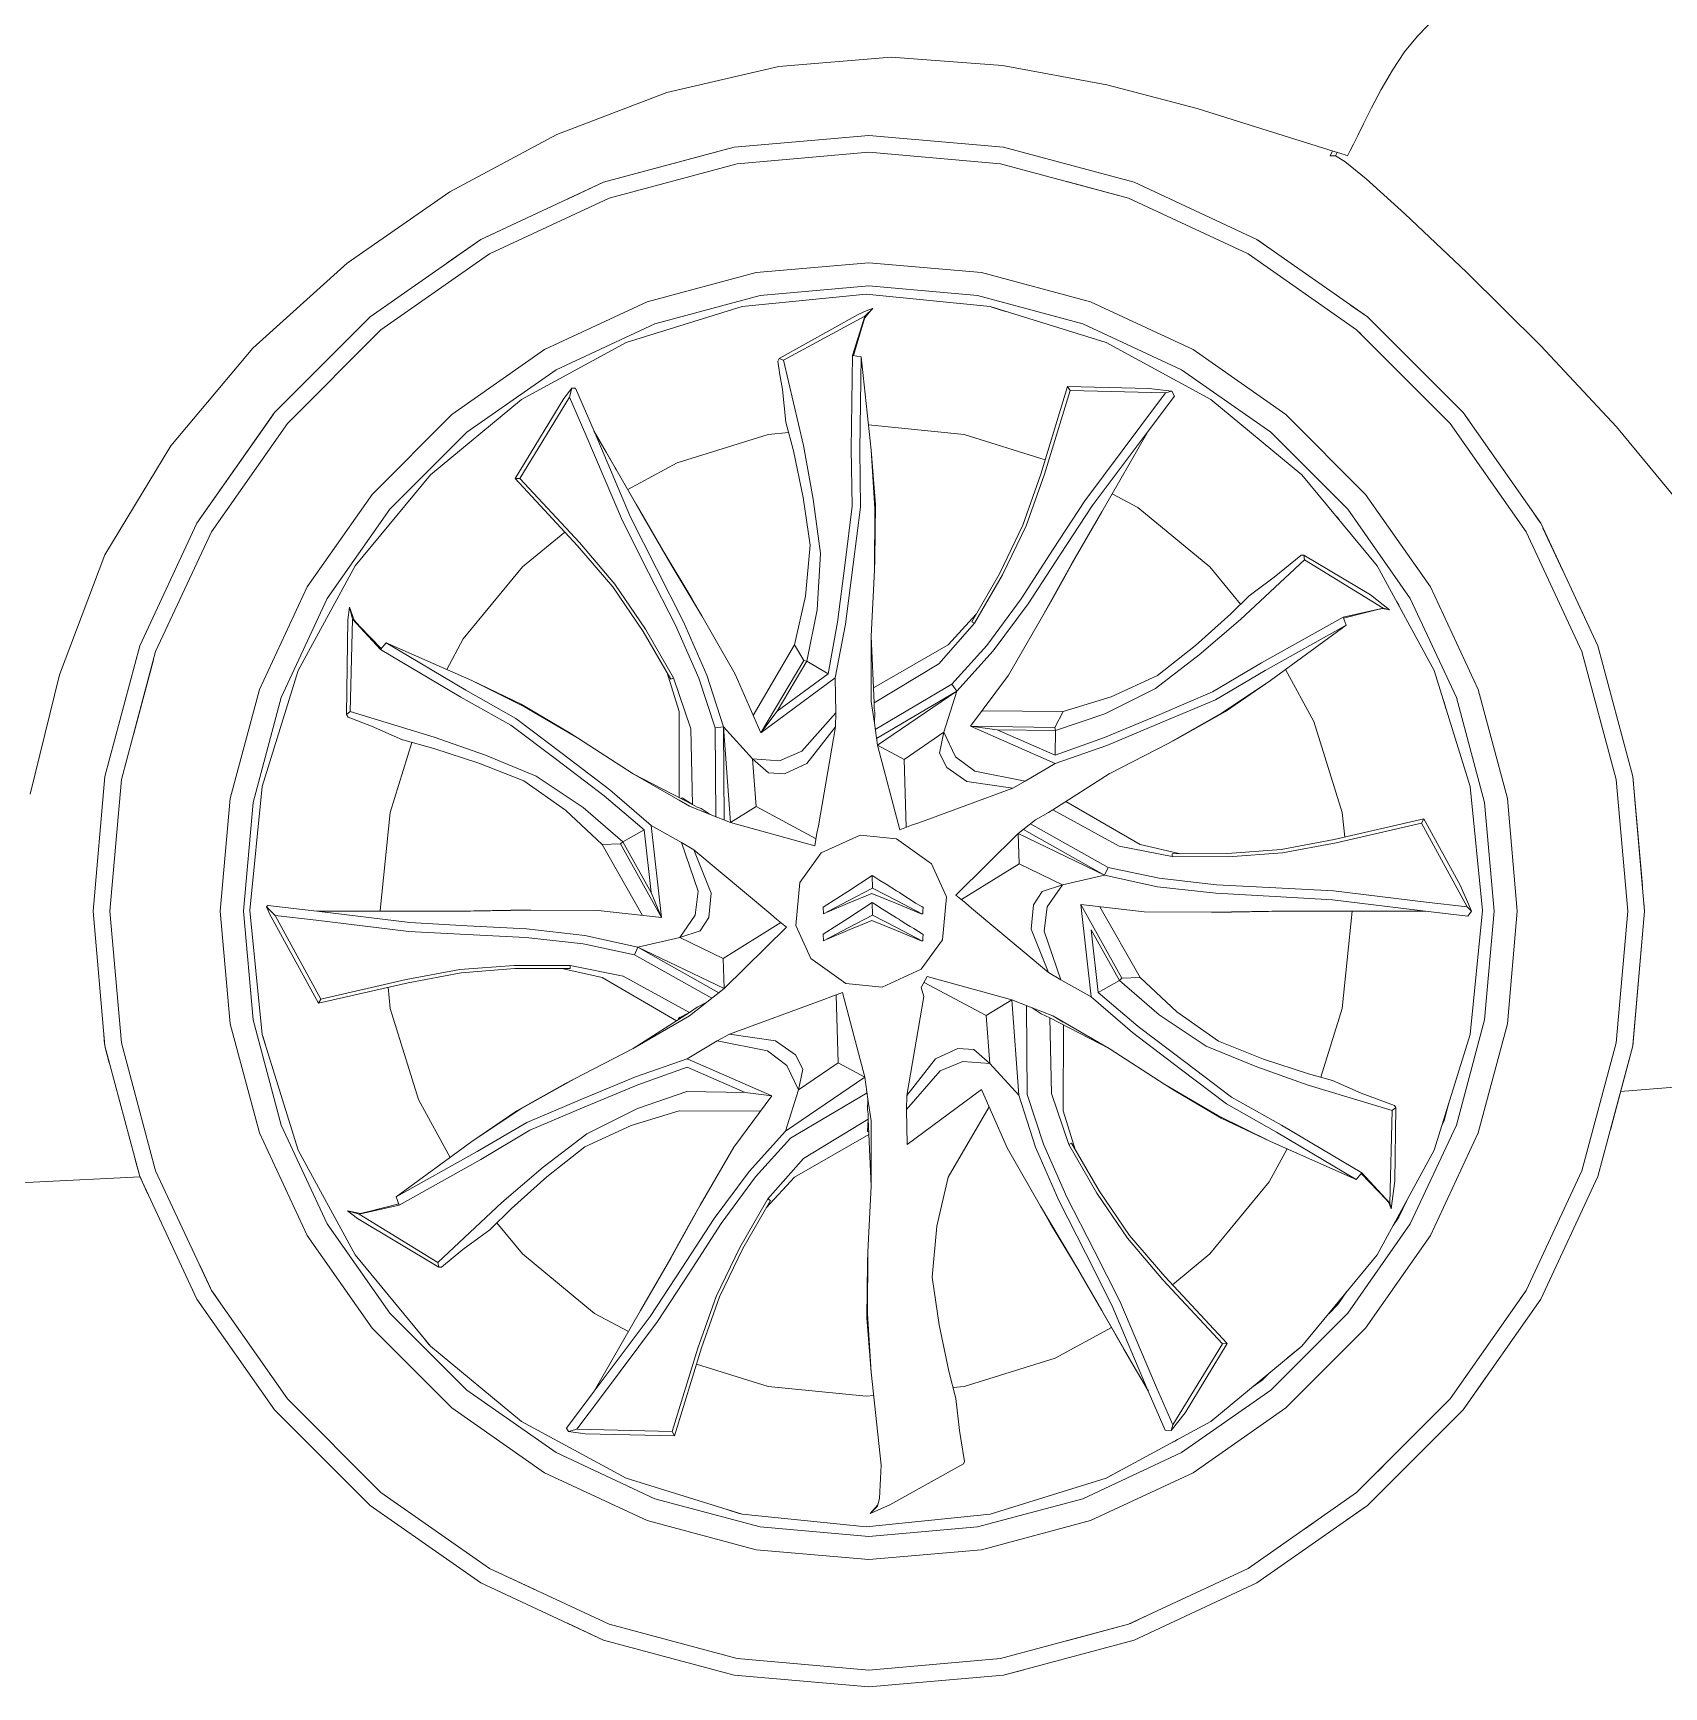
# Model space of a CAD drawing. Header units: millimetres. Extents: x -1879 to 2403, y -38 to 1439.
# Drawn here: x 1303 to 1991, y -38 to 660 of the extents above; entities that cross this region are included whole.
import ezdxf

# ---------------------------------------------------------------- set-up
doc = ezdxf.new("R2010")
doc.units = ezdxf.units.MM
doc.header["$MEASUREMENT"] = 0
for name, color, linetype, lineweight, true_color in [('CITROEN C4  01', 7, 'Continuous', 0, 0x9a0018), ('CITROEN C4  02', 7, 'Continuous', 0, 0xadadad), ('CITROEN C4  03', 7, 'Continuous', 0, 0x191922), ('CITROEN C4  04', 7, 'Continuous', 0, 0x151516)]:
    doc.layers.add(name, color=color, linetype=linetype, lineweight=lineweight, true_color=true_color)

msp = doc.modelspace()

# ---------------------------------------------------------------- linework, layer by layer
at = {"layer": 'CITROEN C4  01'}
for p, q in [((1887.07, 658.73), (1895.22, 667.16)), ((1881.67, 652.12), (1887.07, 658.73)), ((1617.57, 645.92), (1664.97, 649.84)), ((1664.97, 649.84), (1712, 646.37)), ((1876.53, 644.38), (1881.67, 652.12)), ((1570.37, 634.94), (1617.57, 645.92)), ((1712, 646.37), (1755.95, 638.24)), ((1871.82, 636.24), (1876.53, 644.38)), ((1755.95, 638.24), (1794.09, 628.17)), ((1867.7, 628.44), (1871.82, 636.24)), ((1523.9, 617.21), (1570.37, 634.94)), ((1864.33, 621.7), (1867.7, 628.44)), ((1794.09, 628.17), (1823.69, 618.9)), ((1861.86, 616.76), (1864.33, 621.7)), ((1478.73, 593.09), (1523.9, 617.21)), ((1823.69, 618.9), (1842.03, 613.16)), ((1860.07, 613.18), (1861.86, 616.76)), ((1842.03, 613.16), (1851.92, 610.06)), ((1850.19, 608.28), (1851.19, 610.28)), ((1850.19, 608.28), (1850.3, 608.28)), ((1850.3, 608.28), (1850.65, 608.28)), ((1850.65, 608.28), (1851.35, 608.28)), ((1851.35, 608.28), (1852.51, 608.28)), ((1851.92, 610.06), (1856.17, 608.73)), ((1852.51, 608.28), (1853.2, 609.66)), ((1852.51, 608.28), (1856.43, 605.82)), ((1856.17, 608.73), (1857.61, 608.28)), ((1857.61, 608.28), (1858.72, 610.5)), ((1858.72, 610.5), (1860.07, 613.18)), ((1856.43, 605.82), (1865.43, 598.45)), ((1865.43, 598.45), (1881.8, 583.71)), ((1435.4, 562.88), (1478.73, 593.09)), ((1881.8, 583.71), (1907.85, 559.14)), ((1395.6, 527), (1435.4, 562.88)), ((1907.85, 559.14), (1939.09, 528.08)), ((1360.98, 485.83), (1395.6, 527)), ((1939.09, 528.08), (1971.04, 493.84)), ((1971.04, 493.84), (1999.23, 459.76)), ((1333.22, 439.78), (1360.98, 485.83)), ((1314, 389.23), (1333.22, 439.78)), ((1301.59, 338.79), (1314, 389.23)), ((1972.83, 213.35), (2017.1, 217)), ((1225.45, 172.45), (1302.88, 175)), ((1348.01, 177.27), (1302.88, 175))]:
    msp.add_line(p, q, dxfattribs=at)
at = {"layer": 'CITROEN C4  02'}
for p, q in [((1617.66, 522.67), (1651.08, 541.28)), ((1653.83, 540.57), (1619.58, 521.92)), ((1653.83, 540.57), (1648.68, 523.97)), ((1651.08, 541.28), (1651.08, 541.28)), ((1653.81, 539.87), (1653.83, 540.57)), ((1657.2, 543.84), (1653.83, 540.57)), ((1648.18, 484.5), (1648.68, 523.97)), ((1648.68, 523.97), (1652.29, 523.33)), ((1617.66, 522.67), (1617.1, 521.59)), ((1619.58, 521.92), (1617.66, 522.67)), ((1619.58, 521.92), (1627.93, 485.93)), ((1652.29, 523.33), (1651.77, 484.18)), ((1652.29, 523.33), (1656.55, 484.04)), ((1529.26, 506.33), (1530.27, 510.2)), ((1531.81, 510.11), (1539.61, 492.02)), ((1531.81, 510.11), (1531.84, 510.05)), ((1728.12, 473.83), (1739.47, 510.87)), ((1739.47, 510.87), (1773.78, 510.08)), ((1740.52, 509.13), (1739.47, 510.87)), ((1773.78, 510.08), (1773.78, 510.08)), ((1506.26, 471.98), (1526.81, 505.74)), ((1529.26, 506.33), (1508.3, 472.01)), ((1526.81, 505.74), (1526.81, 505.74)), ((1536.12, 490.44), (1529.26, 506.33)), ((1740.52, 509.13), (1729.75, 473.84)), ((1780.73, 508.14), (1740.52, 509.13)), ((1770.39, 494.25), (1780.73, 508.14)), ((1784.51, 506.79), (1773.5, 492.02)), ((1780.73, 508.14), (1783.41, 508.87)), ((1620.58, 495.85), (1623.72, 483.65)), ((1551.61, 454.12), (1536.12, 490.44)), ((1539.61, 492.02), (1559.26, 457.97)), ((1539.61, 492.02), (1555.06, 455.7)), ((1746.68, 462.68), (1770.39, 494.25)), ((1773.5, 492.02), (1749.77, 460.48)), ((1773.5, 492.02), (1753.84, 457.97)), ((1623.72, 483.65), (1627.85, 464.05)), ((1627.93, 485.93), (1632.11, 463.33)), ((1648.48, 460.43), (1648.18, 484.5)), ((1651.77, 484.18), (1652.01, 459.92)), ((1656.55, 484.04), (1658.15, 459.24)), ((1658.34, 461.1), (1656.55, 484.04)), ((1557.39, 461.26), (1548.97, 475.86)), ((1508.3, 472.01), (1506.26, 471.98)), ((1532.67, 443.62), (1506.26, 471.98)), ((1508.3, 472.01), (1533.47, 445.04)), ((1720.56, 452.29), (1728.12, 473.83)), ((1729.75, 473.84), (1722.03, 452.12)), ((1568.82, 441.46), (1557.39, 461.26)), ((1627.85, 464.05), (1630.83, 443.92)), ((1632.11, 463.33), (1635.19, 440.33)), ((1658.13, 437.9), (1658.34, 461.1)), ((1658.34, 461.1), (1658.34, 461.1)), ((1733.41, 442.28), (1746.68, 462.68)), ((1562.64, 432.43), (1551.61, 454.12)), ((1555.06, 455.7), (1566.01, 434.01)), ((1559.26, 457.97), (1572.03, 435.86)), ((1645.53, 436.41), (1648.48, 460.43)), ((1652.01, 459.92), (1648.97, 435.7)), ((1658.15, 459.24), (1657.94, 433.3)), ((1749.77, 460.48), (1736.46, 440.15)), ((1753.84, 457.97), (1741.08, 435.86)), ((1710.71, 431.78), (1720.56, 452.29)), ((1722.03, 452.12), (1712.02, 431.42)), ((1547.54, 426.31), (1532.67, 443.62)), ((1533.47, 445.04), (1548.43, 427.49)), ((1580.84, 421.4), (1568.82, 441.46)), ((1630.83, 443.92), (1628.91, 422.45)), ((1635.19, 440.33), (1633.74, 416.55)), ((1719.79, 421.3), (1733.41, 442.28)), ((1736.46, 440.15), (1722.74, 419.14)), ((1732.92, 421.02), (1743.6, 440.22)), ((1839.07, 439.75), (1838.07, 439.7)), ((1839.07, 439.75), (1867.21, 422.92)), ((1839.38, 437.71), (1839.07, 439.75)), ((1566.01, 434.01), (1577.34, 411.62)), ((1572.03, 435.86), (1585.13, 414.03)), ((1642.36, 411.37), (1645.53, 436.41)), ((1648.97, 435.7), (1645.72, 410.56)), ((1657.94, 433.3), (1656.55, 405.48)), ((1657.94, 433.3), (1658.13, 437.9)), ((1658.13, 437.9), (1658.13, 437.9)), ((1741.08, 435.86), (1728.72, 413.6)), ((1839.38, 437.71), (1812.4, 412.48)), ((1872.66, 417.37), (1839.38, 437.71)), ((1560.38, 407.52), (1547.54, 426.31)), ((1548.43, 427.49), (1561.35, 408.47)), ((1573.99, 410.14), (1562.64, 432.43)), ((1699.09, 411.61), (1710.71, 431.78)), ((1712.02, 431.42), (1700.12, 410.92)), ((1585.13, 414.03), (1580.84, 421.4)), ((1580.84, 421.4), (1580.84, 421.4)), ((1628.91, 422.45), (1624.13, 401.79)), ((1705.33, 401.63), (1719.79, 421.3)), ((1722.74, 419.14), (1708.07, 399.32)), ((1728.72, 413.6), (1732.92, 421.02)), ((1732.92, 421.02), (1732.92, 421.02)), ((1816.01, 422.53), (1808.29, 414.96)), ((1435.14, 372.38), (1435.77, 412.46)), ((1435.77, 412.46), (1436.43, 417.79)), ((1435.77, 412.46), (1435.77, 412.46)), ((1436.43, 417.79), (1437.73, 412.65)), ((1437.73, 412.65), (1436.75, 373.67)), ((1437.73, 412.65), (1449.53, 399.9)), ((1438.37, 412.25), (1437.73, 412.65)), ((1585.13, 414.03), (1599.2, 389.42)), ((1633.74, 416.55), (1629.47, 394.9)), ((1700.88, 414.72), (1688.98, 401.79)), ((1728.72, 413.6), (1714.44, 389.11)), ((1808.29, 414.96), (1793.39, 401.58)), ((1812.4, 412.48), (1794.91, 397.56)), ((1821.28, 394.23), (1855.71, 413.53)), ((1872.66, 417.37), (1855.71, 413.53)), ((1855.71, 413.53), (1856.96, 410.09)), ((1872.3, 417.18), (1872.66, 417.37)), ((1875.35, 416.61), (1872.66, 417.37)), ((1572.04, 387.37), (1560.38, 407.52)), ((1561.35, 408.47), (1573.15, 387.92)), ((1583.8, 387.78), (1573.99, 410.14)), ((1577.34, 411.62), (1587.18, 389.01)), ((1638.41, 389.62), (1642.36, 411.37)), ((1645.72, 410.56), (1641.41, 387.94)), ((1656.55, 377.94), (1656.55, 405.48)), ((1700.12, 410.92), (1685.13, 393.87)), ((1700.12, 410.92), (1699.09, 411.61)), ((1856.96, 410.09), (1822.79, 390.96)), ((1856.96, 410.09), (1825.06, 386.75)), ((1449.53, 399.9), (1451.88, 402.7)), ((1483.46, 379.73), (1449.53, 399.9)), ((1451.88, 402.7), (1488.04, 386.75)), ((1451.88, 402.7), (1485.53, 382.68)), ((1624.13, 401.79), (1606.75, 372.09)), ((1628.2, 395.28), (1624.13, 401.79)), ((1688.98, 401.79), (1657.55, 383.67)), ((1690.6, 385.21), (1705.33, 401.63)), ((1708.07, 399.32), (1692.68, 382.32)), ((1793.39, 401.58), (1777.45, 388.94)), ((1609.95, 364.72), (1628.2, 395.28)), ((1629.47, 394.9), (1616.89, 373.8)), ((1629.47, 394.9), (1628.2, 395.28)), ((1638.41, 389.62), (1629.47, 394.9)), ((1685.13, 393.87), (1657.85, 377.31)), ((1794.91, 397.56), (1776.53, 383.4)), ((1800.58, 381.94), (1821.28, 394.23)), ((1822.79, 390.96), (1801.9, 378.62)), ((1488.04, 386.75), (1510.32, 375.74)), ((1508.82, 376.8), (1488.04, 386.75)), ((1570.27, 390.43), (1575.49, 373.7)), ((1573.15, 387.92), (1572.04, 387.37)), ((1573.15, 387.92), (1580.42, 366.41)), ((1590.66, 366.82), (1583.8, 387.78)), ((1587.18, 389.01), (1594.2, 367.17)), ((1599.2, 389.42), (1609.95, 364.72)), ((1641.41, 387.94), (1609.95, 364.72)), ((1616.89, 373.8), (1638.41, 389.62)), ((1641.41, 387.94), (1641.62, 373.19)), ((1658.31, 366.1), (1690.6, 385.21)), ((1690.6, 385.21), (1692.68, 382.32)), ((1714.44, 389.11), (1698.43, 367.45)), ((1777.45, 388.94), (1757.9, 379.88)), ((1825.06, 386.75), (1804.39, 372.97)), ((1806.07, 373.71), (1825.06, 386.75)), ((1504.45, 367.95), (1483.46, 379.73)), ((1485.53, 382.68), (1506.66, 370.75)), ((1656.55, 383.07), (1656.55, 378)), ((1656.55, 377.94), (1656.55, 377.94)), ((1657.92, 368.76), (1656.55, 377.94)), ((1657.85, 377.31), (1657.85, 377.31)), ((1657.85, 377.31), (1657.86, 374.99)), ((1658.86, 362.38), (1692.68, 382.32)), ((1692.68, 382.32), (1659.28, 359.57)), ((1692.68, 382.32), (1687.25, 364.95)), ((1757.9, 379.88), (1737.61, 373.7)), ((1776.53, 383.4), (1755.21, 372.76)), ((1778.31, 372.48), (1800.58, 381.94)), ((1801.9, 378.62), (1779.41, 369.14)), ((1436.75, 373.67), (1435.14, 372.38)), ((1435.14, 372.38), (1435.87, 371.25)), ((1436.75, 373.67), (1472.09, 362.91)), ((1506.66, 370.75), (1526.12, 356.01)), ((1528.8, 365.02), (1508.82, 376.8)), ((1508.82, 376.8), (1508.82, 376.8)), ((1510.32, 375.74), (1532.68, 362.58)), ((1575.49, 373.7), (1575.46, 337.43)), ((1616.89, 373.8), (1609.95, 364.72)), ((1627.36, 356.9), (1641.62, 373.19)), ((1641.56, 367.21), (1641.62, 373.19)), ((1641.62, 373.19), (1641.62, 373.19)), ((1658.14, 373.28), (1657.86, 374.99)), ((1657.92, 368.76), (1658.14, 373.28)), ((1737.61, 373.7), (1703.22, 373.92)), ((1734.02, 366.92), (1737.61, 373.7)), ((1755.21, 372.76), (1734.32, 365.63)), ((1755.03, 362.71), (1778.31, 372.48)), ((1804.39, 372.97), (1781.82, 360.18)), ((1785.88, 362.3), (1806.07, 373.71)), ((1806.07, 373.71), (1806.07, 373.71)), ((1523.78, 353.39), (1504.45, 367.95)), ((1532.68, 362.58), (1528.8, 365.02)), ((1528.8, 365.02), (1528.8, 365.02)), ((1580.42, 366.41), (1581.12, 334.5)), ((1590.66, 366.82), (1594.2, 367.17)), ((1591.07, 329.3), (1590.66, 366.82)), ((1594.2, 367.17), (1606.53, 353.79)), ((1594.2, 367.17), (1597.2, 326.88)), ((1594.56, 327.92), (1594.2, 367.17)), ((1609.95, 364.72), (1609.95, 364.72)), ((1629.36, 351.74), (1641.56, 367.21)), ((1641.56, 367.21), (1634.31, 325.44)), ((1659.28, 359.57), (1657.92, 368.76)), ((1670.51, 353.51), (1687.25, 364.95)), ((1687.25, 364.95), (1685.42, 356.13)), ((1687.25, 364.95), (1692.16, 354.64)), ((1698.43, 367.45), (1698.43, 367.45)), ((1698.43, 367.45), (1734.02, 366.92)), ((1734.27, 351.82), (1698.43, 367.45)), ((1709.77, 365.98), (1698.43, 367.45)), ((1734.32, 365.63), (1709.77, 365.98)), ((1709.77, 365.98), (1734.23, 355.26)), ((1734.32, 365.63), (1734.02, 366.92)), ((1734.23, 355.26), (1734.32, 365.63)), ((1779.41, 369.14), (1756.01, 359.4)), ((1458.89, 361.74), (1471.99, 358.1)), ((1471.99, 358.1), (1491.03, 351.88)), ((1472.09, 362.91), (1493.75, 355.23)), ((1526.12, 356.01), (1546.26, 340.63)), ((1532.68, 362.58), (1556.08, 347.47)), ((1627.36, 356.9), (1617.91, 352.88)), ((1659.28, 359.57), (1670.51, 353.51)), ((1668.59, 323.77), (1659.28, 359.57)), ((1685.42, 356.13), (1688.51, 350.13)), ((1734.23, 355.26), (1755.03, 362.71)), ((1756.01, 359.4), (1734.27, 351.82)), ((1781.82, 360.18), (1757.03, 347.47)), ((1781.82, 360.18), (1785.88, 362.3)), ((1785.88, 362.3), (1785.88, 362.3)), ((1491.03, 351.88), (1509.95, 344.4)), ((1493.75, 355.23), (1515.21, 346.39)), ((1543.88, 338.12), (1523.78, 353.39)), ((1606.53, 353.79), (1617.91, 352.88)), ((1608.06, 333.57), (1606.53, 353.79)), ((1606.53, 353.79), (1613.25, 347.79)), ((1619.99, 347.47), (1629.36, 351.74)), ((1671.39, 324.86), (1670.51, 353.51)), ((1688.51, 350.13), (1696.89, 344.15)), ((1700.37, 348.46), (1692.16, 354.64)), ((1734.27, 351.82), (1721.61, 344.26)), ((1509.95, 344.4), (1527.57, 332)), ((1515.21, 346.39), (1535.08, 333.25)), ((1556.08, 347.47), (1556.08, 347.47)), ((1579.93, 333.7), (1556.08, 347.47)), ((1556.08, 347.47), (1556.08, 347.47)), ((1613.25, 347.79), (1619.99, 347.47)), ((1696.89, 344.15), (1716.39, 341.32)), ((1700.37, 348.46), (1721.61, 344.26)), ((1716.39, 341.32), (1721.61, 344.26)), ((1721.6, 344.26), (1721.61, 344.26)), ((1757.19, 347.55), (1756.86, 347.36)), ((1757.03, 347.47), (1757.03, 347.47)), ((1560.74, 323.83), (1543.88, 338.12)), ((1546.26, 340.63), (1563.69, 325.58)), ((1575.48, 336.26), (1579.93, 333.7)), ((1576.8, 337.24), (1576.4, 336.95)), ((1581.12, 334.5), (1576.8, 337.24)), ((1577.48, 336.82), (1576.8, 337.24)), ((1716.39, 341.32), (1676.6, 326.72)), ((1770.04, 317.54), (1738.64, 335.7)), ((1527.57, 332), (1543.07, 317.54)), ((1535.08, 333.25), (1551.7, 318.72)), ((1579.93, 333.7), (1579.93, 333.7)), ((1588.56, 330.29), (1579.93, 333.7)), ((1581.12, 334.5), (1581.12, 334.5)), ((1581.12, 334.5), (1581.12, 334.5)), ((1581.12, 334.5), (1583.17, 333.34)), ((1583.17, 333.34), (1584.76, 332.74)), ((1584.76, 332.74), (1588.56, 330.29)), ((1584.76, 332.74), (1584.76, 332.74)), ((1585.64, 331.45), (1588.56, 330.29)), ((1597.2, 326.88), (1588.56, 330.29)), ((1597.2, 326.88), (1608.06, 333.57)), ((1633.32, 320.01), (1608.06, 333.57)), ((1731.32, 331.12), (1725.91, 327.93)), ((1729.94, 329.99), (1729.94, 329.99)), ((1733.28, 332.26), (1733.28, 332.26)), ((1761.27, 316.92), (1733.28, 332.26)), ((1852, 319.67), (1889.76, 328.36)), ((1888.77, 326.58), (1889.76, 328.36)), ((1889.76, 328.36), (1905.06, 300.38)), ((1560.74, 323.83), (1551.7, 318.72)), ((1563.68, 297.29), (1560.74, 323.83)), ((1563.69, 325.58), (1576.57, 318.4)), ((1563.69, 325.58), (1568.08, 286.73)), ((1632.85, 317.04), (1597.2, 326.88)), ((1632.85, 317.04), (1633.68, 322.32)), ((1633.68, 322.32), (1634.31, 325.44)), ((1634.31, 325.45), (1634.31, 325.44)), ((1651.97, 321.51), (1635.45, 314.02)), ((1667.27, 320.02), (1651.97, 321.51)), ((1668.59, 323.77), (1673.57, 325.7)), ((1673.57, 325.7), (1676.6, 326.72)), ((1676.6, 326.72), (1676.6, 326.72)), ((1692.29, 296.2), (1718.64, 322.16)), ((1718.64, 322.16), (1725.91, 327.93)), ((1718.64, 322.16), (1719, 309.4)), ((1755.03, 304.61), (1718.64, 322.16)), ((1720.86, 323.92), (1755.03, 304.61)), ((1723.8, 326.25), (1756.5, 307.85)), ((1888.77, 326.58), (1852.83, 318.26)), ((1908.02, 291.26), (1888.77, 326.58)), ((1550.74, 317.81), (1543.07, 317.54)), ((1543.07, 317.54), (1560.09, 287.64)), ((1551.7, 318.72), (1550.74, 317.81)), ((1568.08, 286.73), (1550.74, 317.81)), ((1551.7, 318.72), (1563.68, 297.29)), ((1583.55, 297.9), (1576.57, 318.4)), ((1581.73, 315.35), (1576.57, 318.4)), ((1576.57, 318.4), (1576.57, 318.4)), ((1589.02, 297.05), (1581.73, 315.35)), ((1581.73, 315.35), (1614.27, 288.19)), ((1682.02, 309.46), (1667.27, 320.02)), ((1783.52, 312.46), (1761.27, 316.92)), ((1787.13, 313.7), (1770.04, 317.54)), ((1806.88, 313.72), (1829.57, 315.45)), ((1829.57, 315.45), (1852, 319.67)), ((1852.83, 318.26), (1830.16, 314.08)), ((1635.45, 314.02), (1626.5, 301.52)), ((1688.37, 295.46), (1682.02, 309.46)), ((1694.63, 294.31), (1719, 309.4)), ((1719, 309.4), (1737.28, 300.62)), ((1756.5, 307.85), (1755.03, 304.61)), ((1756.5, 307.85), (1778.08, 303.31)), ((1783.52, 312.46), (1783.6, 313.7)), ((1807.23, 312.41), (1783.52, 312.46)), ((1783.6, 313.7), (1806.88, 313.72)), ((1830.16, 314.08), (1807.23, 312.41)), ((1626.5, 301.52), (1624.73, 283.46)), ((1646.68, 297.8), (1657.04, 304.43)), ((1657.04, 304.43), (1657.63, 304.14)), ((1657.04, 304.43), (1657.16, 299.21)), ((1737.28, 300.62), (1728.72, 297.8)), ((1737.28, 300.62), (1730.8, 291.21)), ((1755.03, 304.61), (1737.28, 300.62)), ((1777.45, 299.77), (1755.03, 304.61)), ((1778.08, 303.31), (1802.35, 300.62)), ((1802.35, 300.62), (1827.33, 299.31)), ((1563.68, 297.29), (1568.08, 286.73)), ((1583.55, 297.9), (1582.31, 287.71)), ((1588.04, 286.8), (1589.02, 297.05)), ((1636.32, 291.16), (1646.68, 297.8)), ((1636.44, 288.27), (1646.8, 293.74)), ((1656.89, 296.92), (1646.52, 292.62)), ((1657.16, 299.21), (1646.8, 293.74)), ((1646.8, 293.74), (1646.8, 293.74)), ((1667.25, 292.62), (1656.89, 296.92)), ((1657.16, 299.21), (1667.52, 293.74)), ((1668.13, 297.55), (1667.28, 298.08)), ((1677.88, 288.27), (1667.52, 293.74)), ((1668.34, 297.42), (1668.13, 297.55)), ((1686.6, 277.4), (1688.37, 295.46)), ((1692.29, 296.2), (1696.45, 292.84)), ((1728.72, 297.8), (1725.07, 292.12)), ((1801.96, 296.98), (1777.45, 299.77)), ((1827.01, 295.6), (1801.96, 296.98)), ((1851.27, 294.24), (1827.01, 295.6)), ((1827.33, 299.31), (1851.63, 298.01)), ((1890.45, 289.46), (1851.27, 294.24)), ((1851.63, 298.01), (1890.83, 293.27)), ((1890.83, 293.27), (1908.02, 291.26)), ((1405.09, 287.66), (1401.44, 291.26)), ((1401.9, 291.89), (1422.66, 289.46)), ((1423.34, 250.56), (1402.53, 288.61)), ((1405.09, 287.66), (1424.33, 252.34)), ((1422.28, 285.65), (1405.09, 287.66)), ((1422.66, 289.46), (1461.98, 289.46)), ((1422.66, 289.46), (1461.84, 284.68)), ((1458.22, 289.46), (1440.11, 289.46)), ((1458.22, 289.46), (1461.32, 289.46)), ((1461.98, 289.46), (1487.5, 289.46)), ((1504.46, 289.84), (1481.08, 289.46)), ((1487.5, 289.46), (1512.96, 289.89)), ((1512.96, 289.89), (1504.46, 289.84)), ((1504.46, 289.84), (1504.46, 289.84)), ((1512.96, 289.89), (1541.31, 289.77)), ((1541.31, 289.77), (1568.08, 286.73)), ((1568.08, 286.73), (1568.08, 286.73)), ((1575.83, 278.3), (1582.31, 287.71)), ((1584.38, 281.12), (1588.04, 286.8)), ((1616.66, 286.08), (1614.27, 288.19)), ((1614.27, 288.19), (1614.27, 288.19)), ((1636.44, 288.27), (1636.32, 291.16)), ((1636.32, 279.77), (1646.68, 286.41)), ((1646.52, 292.62), (1637.92, 289.05)), ((1646.68, 286.41), (1657.04, 293.04)), ((1657.16, 287.82), (1646.8, 282.35)), ((1657.04, 293.04), (1657.6, 292.77)), ((1657.04, 293.04), (1657.16, 287.82)), ((1657.16, 287.82), (1667.52, 282.35)), ((1677.61, 288.32), (1667.25, 292.62)), ((1668.13, 286.16), (1667.28, 286.69)), ((1677.61, 288.32), (1677.61, 288.32)), ((1677.88, 288.27), (1677.61, 288.32)), ((1678.33, 288.25), (1677.89, 288.29)), ((1678.49, 291.03), (1677.93, 291.38)), ((1678.33, 288.25), (1678.41, 289.64)), ((1678.41, 289.64), (1678.49, 291.03)), ((1696.45, 292.84), (1698.84, 290.73)), ((1698.84, 290.73), (1698.84, 290.73)), ((1731.38, 263.57), (1698.84, 290.73)), ((1725.07, 292.12), (1724.09, 281.87)), ((1729.56, 281.02), (1730.8, 291.21)), ((1771.79, 289.15), (1745.03, 292.19)), ((1745.03, 292.19), (1745.03, 292.19)), ((1745.03, 292.19), (1762.37, 261.11)), ((1749.41, 253.34), (1745.03, 292.19)), ((1770.04, 261.38), (1753.02, 291.28)), ((1800.14, 289.03), (1771.79, 289.15)), ((1825.61, 289.46), (1800.14, 289.03)), ((1800.14, 289.03), (1808.65, 289.08)), ((1808.65, 289.08), (1832.02, 289.46)), ((1808.65, 289.08), (1808.65, 289.08)), ((1851.13, 289.46), (1825.61, 289.46)), ((1832.02, 289.46), (1854.89, 289.46)), ((1890.45, 289.46), (1851.13, 289.46)), ((1908.39, 287.36), (1890.45, 289.46)), ((1908.02, 291.26), (1909.88, 289.42)), ((1461.48, 280.91), (1422.28, 285.65)), ((1485.78, 279.61), (1461.48, 280.91)), ((1461.84, 284.68), (1486.1, 283.32)), ((1510.76, 278.3), (1485.78, 279.61)), ((1486.1, 283.32), (1511.15, 281.94)), ((1511.15, 281.94), (1535.66, 279.15)), ((1575.83, 278.3), (1584.38, 281.12)), ((1618.48, 284.61), (1594.11, 269.52)), ((1620.82, 282.72), (1594.47, 256.76)), ((1620.82, 282.72), (1616.66, 286.08)), ((1624.73, 283.46), (1631.09, 269.46)), ((1636.44, 276.88), (1636.32, 279.77)), ((1636.44, 276.88), (1646.8, 282.35)), ((1646.52, 281.23), (1637.92, 277.66)), ((1656.89, 285.53), (1646.52, 281.23)), ((1646.8, 282.35), (1646.8, 282.35)), ((1667.25, 281.23), (1656.89, 285.53)), ((1677.61, 276.93), (1667.25, 281.23)), ((1677.88, 276.88), (1667.52, 282.35)), ((1668.34, 286.03), (1668.13, 286.16)), ((1678.49, 279.64), (1674.56, 282.11)), ((1678.41, 278.25), (1678.49, 279.64)), ((1724.09, 281.87), (1731.38, 263.57)), ((1729.56, 281.02), (1736.53, 260.52)), ((1761.41, 260.2), (1749.43, 281.63)), ((1749.43, 281.63), (1752.37, 255.09)), ((1535.02, 275.61), (1510.76, 278.3)), ((1556.61, 271.07), (1535.02, 275.61)), ((1535.66, 279.15), (1558.07, 274.31)), ((1556.61, 271.07), (1558.07, 274.31)), ((1558.07, 274.31), (1575.83, 278.3)), ((1558.07, 274.31), (1594.47, 256.76)), ((1592.25, 255), (1558.07, 274.31)), ((1594.11, 269.52), (1575.83, 278.3)), ((1677.61, 276.93), (1677.61, 276.93)), ((1677.88, 276.88), (1677.61, 276.93)), ((1677.66, 264.9), (1686.6, 277.4)), ((1678.33, 276.86), (1677.89, 276.9)), ((1678.33, 276.86), (1678.41, 278.25)), ((1482.95, 264.84), (1505.88, 266.51)), ((1505.88, 266.51), (1529.59, 266.46)), ((1529.59, 266.46), (1529.5, 265.22)), ((1529.59, 266.46), (1551.84, 262)), ((1589.31, 252.67), (1556.61, 271.07)), ((1594.47, 256.76), (1594.11, 269.52)), ((1631.09, 269.46), (1645.84, 258.9)), ((1461.1, 259.25), (1423.34, 250.56)), ((1424.33, 252.34), (1460.27, 260.66)), ((1460.27, 260.66), (1482.95, 264.84)), ((1483.53, 263.47), (1461.1, 259.25)), ((1506.23, 265.2), (1483.53, 263.47)), ((1529.5, 265.22), (1506.23, 265.2)), ((1525.98, 265.22), (1543.07, 261.38)), ((1543.07, 261.38), (1574.47, 243.22)), ((1551.84, 262), (1579.83, 246.66)), ((1645.84, 258.9), (1661.14, 257.41)), ((1661.14, 257.41), (1677.66, 264.9)), ((1677.71, 257.26), (1680.25, 261.88)), ((1678.88, 259.4), (1705.04, 245.35)), ((1680.25, 261.88), (1715.91, 252.04)), ((1731.38, 263.57), (1736.53, 260.52)), ((1749.41, 253.34), (1736.53, 260.52)), ((1736.53, 260.52), (1736.53, 260.52)), ((1752.37, 255.09), (1761.41, 260.2)), ((1761.41, 260.2), (1762.37, 261.11)), ((1778.02, 245.67), (1761.41, 260.2)), ((1762.37, 261.11), (1770.04, 261.38)), ((1785.54, 246.92), (1770.04, 261.38)), ((1424.33, 252.34), (1423.34, 250.56)), ((1594.47, 256.76), (1587.2, 250.99)), ((1596.72, 237.6), (1636.51, 252.2)), ((1639.53, 253.22), (1636.51, 252.2)), ((1636.51, 252.2), (1636.51, 252.2)), ((1644.52, 255.15), (1639.53, 253.22)), ((1641.72, 254.06), (1642.6, 225.41)), ((1644.52, 255.15), (1653.83, 219.35)), ((1671.55, 211.71), (1678.8, 253.48)), ((1677.71, 257.26), (1678.8, 253.48)), ((1678.8, 253.47), (1678.8, 253.48)), ((1715.91, 252.04), (1705.04, 245.35)), ((1718.91, 211.75), (1715.91, 252.04)), ((1715.91, 252.04), (1724.54, 248.63)), ((1766.85, 238.29), (1749.41, 253.34)), ((1752.37, 255.09), (1769.23, 240.8)), ((1579.93, 245.22), (1556.08, 231.45)), ((1579.83, 246.66), (1575.29, 244.29)), ((1575.99, 244.67), (1575.29, 244.29)), ((1579.83, 246.66), (1579.83, 246.66)), ((1579.83, 246.66), (1579.83, 246.66)), ((1587.2, 250.99), (1579.93, 245.22)), ((1587.2, 250.99), (1583.17, 248.93)), ((1705.04, 245.35), (1706.58, 225.13)), ((1722.04, 249.62), (1722.45, 212.1)), ((1724.54, 248.63), (1728.35, 246.18)), ((1724.54, 248.63), (1733.18, 245.22)), ((1728.35, 246.18), (1728.35, 246.18)), ((1731.99, 244.42), (1731.98, 244.42)), ((1732.69, 212.51), (1731.99, 244.42)), ((1737.62, 242.66), (1733.18, 245.22)), ((1733.18, 245.22), (1733.18, 245.22)), ((1733.18, 245.22), (1757.03, 231.45)), ((1797.89, 232.53), (1778.02, 245.67)), ((1803.16, 234.52), (1785.54, 246.92)), ((1575.29, 244.29), (1575.34, 243.78)), ((1596.72, 237.6), (1591.5, 234.66)), ((1616.21, 234.77), (1596.72, 237.6)), ((1737.61, 205.22), (1737.65, 241.49)), ((1786.99, 222.91), (1766.85, 238.29)), ((1769.23, 240.8), (1789.33, 225.53)), ((1531.29, 218.74), (1556.08, 231.45)), ((1555.92, 231.37), (1556.25, 231.56)), ((1556.08, 231.45), (1556.08, 231.45)), ((1578.84, 227.1), (1591.5, 234.66)), ((1612.74, 230.46), (1591.5, 234.66)), ((1591.5, 234.66), (1591.5, 234.66)), ((1612.74, 230.46), (1620.95, 224.28)), ((1624.6, 228.79), (1616.21, 234.77)), ((1693.11, 231.45), (1683.75, 227.18)), ((1699.86, 231.13), (1693.11, 231.45)), ((1706.58, 225.13), (1699.86, 231.13)), ((1780.43, 216.34), (1757.03, 231.45)), ((1819.35, 223.69), (1797.89, 232.53)), ((1822.08, 227.04), (1803.16, 234.52)), ((1557.09, 219.52), (1578.84, 227.1)), ((1578.88, 223.66), (1558.07, 216.21)), ((1578.84, 227.1), (1614.68, 211.47)), ((1603.34, 212.94), (1578.88, 223.66)), ((1625.86, 213.97), (1620.95, 224.28)), ((1627.69, 222.79), (1624.6, 228.79)), ((1642.6, 225.41), (1625.86, 213.97)), ((1653.83, 219.35), (1642.6, 225.41)), ((1683.75, 227.18), (1671.55, 211.71)), ((1685.74, 222.02), (1695.19, 226.04)), ((1706.58, 225.13), (1695.19, 226.04)), ((1718.91, 211.75), (1706.58, 225.13)), ((1789.33, 225.53), (1808.66, 210.97)), ((1841.02, 216.01), (1819.35, 223.69)), ((1841.12, 220.82), (1822.08, 227.04)), ((1527.23, 216.62), (1507.04, 205.21)), ((1508.72, 205.95), (1531.29, 218.74)), ((1531.29, 218.74), (1527.23, 216.62)), ((1527.23, 216.62), (1527.23, 216.62)), ((1533.7, 209.78), (1557.09, 219.52)), ((1620.43, 196.6), (1653.83, 219.35)), ((1625.86, 213.97), (1627.69, 222.79)), ((1653.83, 219.35), (1655.19, 210.16)), ((1685.74, 222.02), (1671.48, 205.73)), ((1806.44, 208.17), (1786.99, 222.91)), ((1851.26, 218), (1841.12, 220.82)), ((1511.21, 200.3), (1533.7, 209.78)), ((1558.07, 216.21), (1534.8, 206.44)), ((1557.9, 206.16), (1578.78, 213.29)), ((1578.78, 213.29), (1603.34, 212.94)), ((1598.66, 189.81), (1614.68, 211.47)), ((1603.34, 212.94), (1614.68, 211.47)), ((1614.68, 211.47), (1614.68, 211.47)), ((1620.43, 196.6), (1625.86, 213.97)), ((1654.8, 212.83), (1622.51, 193.71)), ((1655.19, 210.16), (1654.97, 205.64)), ((1655.19, 210.16), (1656.55, 200.98)), ((1671.55, 211.71), (1671.48, 205.73)), ((1671.7, 190.98), (1703.15, 214.2)), ((1713.9, 189.5), (1703.15, 214.2)), ((1703.15, 214.2), (1703.15, 214.2)), ((1725.93, 189.91), (1718.91, 211.75)), ((1722.45, 212.1), (1729.31, 191.14)), ((1739.95, 191), (1732.69, 212.51)), ((1802.79, 203.18), (1780.43, 216.34)), ((1780.43, 216.34), (1784.31, 213.9)), ((1784.31, 213.9), (1804.29, 202.12)), ((1784.31, 213.9), (1784.31, 213.9)), ((1808.66, 210.97), (1829.65, 199.19)), ((1876.36, 205.25), (1841.02, 216.01)), ((1488.04, 192.17), (1508.72, 205.95)), ((1507.04, 205.21), (1488.04, 192.17)), ((1507.04, 205.21), (1507.03, 205.21)), ((1534.8, 206.44), (1512.53, 196.98)), ((1536.58, 195.52), (1557.9, 206.16)), ((1555.21, 199.04), (1575.49, 205.22)), ((1575.49, 205.22), (1609.89, 205)), ((1654.97, 205.64), (1654.97, 205.64)), ((1655.24, 203.93), (1654.97, 205.64)), ((1655.26, 201.61), (1655.24, 203.93)), ((1671.7, 190.98), (1671.48, 205.73)), ((1671.48, 205.73), (1671.48, 205.73)), ((1688.98, 177.13), (1706.36, 206.83)), ((1742.84, 188.49), (1737.61, 205.22)), ((1825.06, 192.17), (1802.79, 203.18)), ((1827.57, 196.24), (1806.44, 208.17)), ((1875.38, 166.27), (1876.36, 205.25)), ((1876.36, 205.25), (1877.97, 206.54)), ((1877.97, 206.54), (1877.44, 207.37)), ((1877.97, 206.54), (1877.49, 175.6)), ((1490.31, 187.96), (1511.21, 200.3)), ((1512.53, 196.98), (1491.83, 184.69)), ((1518.2, 181.36), (1536.58, 195.52)), ((1535.66, 189.98), (1555.21, 199.04)), ((1605.03, 179.6), (1620.43, 196.6)), ((1627.98, 185.05), (1655.26, 201.61)), ((1655.26, 201.61), (1655.05, 196.5)), ((1655.07, 197.3), (1655.05, 196.5)), ((1655.05, 196.5), (1655.51, 196.29)), ((1655.26, 201.61), (1655.26, 201.61)), ((1656.55, 200.98), (1656.55, 173.44)), ((1804.29, 202.12), (1804.29, 202.12)), ((1804.29, 202.12), (1825.06, 192.17)), ((1861.23, 176.22), (1827.57, 196.24)), ((1829.65, 199.19), (1863.58, 179.02)), ((1456.15, 168.83), (1488.04, 192.17)), ((1519.72, 177.34), (1535.66, 189.98)), ((1584.38, 165.32), (1598.66, 189.81)), ((1622.51, 193.71), (1607.78, 177.29)), ((1624.13, 177.13), (1655.55, 195.25)), ((1727.97, 164.89), (1713.9, 189.5)), ((1735.77, 167.3), (1725.93, 189.91)), ((1729.31, 191.14), (1739.11, 168.78)), ((1739.95, 191), (1741.07, 191.55)), ((1751.76, 170.45), (1739.95, 191)), ((1741.07, 191.55), (1752.73, 171.4)), ((1861.23, 176.22), (1825.06, 192.17)), ((1456.15, 168.83), (1490.31, 187.96)), ((1491.83, 184.69), (1457.4, 165.39)), ((1612.99, 168), (1627.98, 185.05)), ((1500.71, 166.44), (1518.2, 181.36)), ((1504.81, 163.96), (1519.72, 177.34)), ((1590.36, 159.78), (1605.03, 179.6)), ((1607.78, 177.29), (1593.32, 157.62)), ((1612.23, 164.2), (1624.13, 177.13)), ((1684.2, 156.47), (1688.98, 177.13)), ((1863.58, 179.02), (1861.23, 176.22)), ((1875.38, 166.27), (1863.58, 179.02)), ((1457.4, 165.39), (1456.15, 168.83)), ((1601.09, 147.5), (1612.99, 168)), ((1612.99, 168), (1614.02, 167.31)), ((1655.17, 145.62), (1656.55, 173.44)), ((1739.11, 168.78), (1750.47, 146.49)), ((1764.68, 151.43), (1751.76, 170.45)), ((1752.73, 171.4), (1765.57, 152.61)), ((1435.56, 162.93), (1440.45, 161.55)), ((1439.77, 159.68), (1435.56, 162.93)), ((1440.45, 161.55), (1457.4, 165.39)), ((1441.11, 161.9), (1440.45, 161.55)), ((1440.45, 161.55), (1473.73, 141.21)), ((1473.73, 141.21), (1500.71, 166.44)), ((1495.59, 154.91), (1504.81, 163.96)), ((1572.03, 143.06), (1584.38, 165.32)), ((1584.38, 165.32), (1580.18, 157.9)), ((1614.02, 167.31), (1602.4, 147.14)), ((1741.08, 143.06), (1727.97, 164.89)), ((1727.97, 164.89), (1732.27, 157.52)), ((1747.1, 144.91), (1735.77, 167.3)), ((1875.07, 166.46), (1875.38, 166.27)), ((1876.02, 163.76), (1875.38, 166.27)), ((1474.04, 139.17), (1439.77, 159.68)), ((1439.77, 159.68), (1439.77, 159.68)), ((1580.18, 157.9), (1569.51, 138.69)), ((1576.65, 138.77), (1590.36, 159.78)), ((1593.32, 157.62), (1579.7, 136.64)), ((1580.18, 157.9), (1580.18, 157.9)), ((1682.27, 135), (1684.2, 156.47)), ((1732.27, 157.52), (1744.28, 137.46)), ((1732.27, 157.52), (1732.27, 157.52)), ((1591.08, 126.8), (1601.09, 147.5)), ((1602.4, 147.14), (1592.55, 126.63)), ((1779.64, 133.88), (1764.68, 151.43)), ((1765.57, 152.61), (1780.44, 135.3)), ((1473.73, 141.21), (1474.04, 139.17)), ((1559.26, 120.95), (1572.03, 143.06)), ((1654.98, 141.02), (1654.77, 117.82)), ((1654.96, 119.68), (1655.17, 145.62)), ((1655.17, 145.62), (1654.98, 141.02)), ((1654.98, 141.02), (1654.98, 141.02)), ((1753.84, 120.95), (1741.08, 143.06)), ((1758.05, 123.22), (1747.1, 144.91)), ((1750.47, 146.49), (1761.5, 124.8)), ((1474.04, 139.17), (1475.29, 139.24)), ((1563.34, 118.44), (1576.65, 138.77)), ((1579.7, 136.64), (1566.43, 116.24)), ((1685.25, 114.87), (1682.27, 135)), ((1744.28, 137.46), (1755.71, 117.66)), ((1804.81, 106.91), (1779.64, 133.88)), ((1780.44, 135.3), (1806.84, 106.94)), ((1583.36, 105.08), (1591.08, 126.8)), ((1592.55, 126.63), (1584.99, 105.09)), ((1539.61, 86.9), (1559.26, 120.95)), ((1656.55, 94.88), (1654.96, 119.68)), ((1773.5, 86.9), (1753.84, 120.95)), ((1773.5, 86.9), (1758.05, 123.22)), ((1761.5, 124.8), (1776.99, 88.48)), ((1539.61, 86.9), (1563.34, 118.44)), ((1566.43, 116.24), (1542.72, 84.67)), ((1654.77, 117.82), (1654.77, 117.82)), ((1654.77, 117.82), (1656.55, 94.88)), ((1689.39, 95.27), (1685.25, 114.87)), ((1755.71, 117.66), (1763.23, 104.64)), ((1572.59, 69.79), (1583.36, 105.08)), ((1584.99, 105.09), (1573.63, 68.05)), ((1783.85, 72.59), (1804.81, 106.91)), ((1806.84, 106.94), (1789.05, 77.71)), ((1804.81, 106.91), (1806.84, 106.94)), ((1660.82, 55.59), (1656.55, 94.88)), ((1692.35, 83.78), (1689.39, 95.27)), ((1527.99, 71.31), (1539.61, 86.9)), ((1542.72, 84.67), (1532.38, 70.78)), ((1780.63, 70.36), (1773.5, 86.9)), ((1776.99, 88.48), (1783.85, 72.59)), ((1527.99, 71.31), (1528, 71.32)), ((1532.38, 70.78), (1528.79, 69.8)), ((1532.38, 70.78), (1572.59, 69.79)), ((1780.63, 70.36), (1780.61, 70.41)), ((1783.85, 72.59), (1783.22, 70.2)), ((1573.63, 68.05), (1535.8, 68.92)), ((1535.8, 68.92), (1535.8, 68.92)), ((1572.59, 69.79), (1573.63, 68.05)), ((1695.45, 56.25), (1664.39, 38.96)), ((1695.45, 56.25), (1695.96, 57.25)), ((1656.14, 35.29), (1659.28, 38.35)), ((1659.3, 38.96), (1659.28, 38.35)), ((1664.39, 38.96), (1664.39, 38.96))]:
    msp.add_line(p, q, dxfattribs=at)
at = {"layer": 'CITROEN C4  02', "flags": 128}
for points in [[(1657.2, 543.84), (1657.11, 543.75), (1654.45, 540.61), (1653.81, 539.87), (1652.85, 536.76), (1649.15, 523.89)], [(1651.08, 541.28), (1654.45, 542.77), (1657.06, 543.79), (1657.2, 543.84)], [(1620.58, 495.85), (1619.07, 509.59), (1618.06, 515.77), (1617.1, 521.59), (1617.1, 521.59)], [(1526.81, 505.74), (1530.27, 510.2), (1531.81, 510.11)], [(1773.78, 510.08), (1783.41, 508.87), (1784.51, 506.79), (1784.5, 506.79)], [(1539.56, 492.12), (1544.72, 483.2), (1548.57, 476.54), (1548.97, 475.86)], [(1816.01, 422.53), (1818.82, 424.6), (1826.68, 430.36), (1837.86, 439.53), (1838.07, 439.7), (1838.07, 439.7)], [(1867.21, 422.92), (1867.21, 422.92), (1875.35, 416.61)], [(1436.43, 417.79), (1438.37, 412.25), (1440.8, 409.64), (1445.3, 404.97), (1449.84, 400.27)], [(1875.35, 416.61), (1872.3, 417.18), (1870.39, 416.74), (1864.8, 415.34), (1855.86, 413.11)], [(1656.55, 405.48), (1657.85, 377.31), (1657.85, 377.31)], [(1458.89, 361.74), (1458.84, 361.76), (1445.76, 367.52), (1435.87, 371.25), (1435.87, 371.25)], [(1581.12, 334.5), (1581.12, 334.5), (1556.08, 347.47), (1556.08, 347.47)], [(1731.32, 331.12), (1733.28, 332.26), (1757.03, 347.47), (1757.03, 347.47)], [(1657.63, 304.14), (1657.63, 304.14), (1658.07, 303.86), (1660.27, 302.44), (1662.87, 300.83), (1667.28, 298.08), (1667.28, 298.08)], [(1905.06, 300.38), (1905.06, 300.38), (1908.72, 292.08), (1909.75, 289.74), (1909.88, 289.42), (1908.39, 287.36), (1908.38, 287.36)], [(1668.34, 297.42), (1668.34, 297.42), (1668.38, 297.38), (1668.46, 297.33), (1669.07, 296.9), (1672.26, 294.8), (1675.06, 292.95), (1675.3, 292.79), (1677.93, 291.38), (1677.93, 291.38)], [(1402.53, 288.61), (1402.53, 288.61), (1402.03, 289.74), (1401.44, 291.26), (1401.9, 291.89), (1401.92, 291.89)], [(1422.66, 289.46), (1431.06, 289.46), (1431.19, 289.46), (1440.11, 289.46)], [(1657.6, 292.77), (1657.6, 292.77), (1660.27, 291.05), (1667.28, 286.69), (1667.28, 286.69)], [(1668.34, 286.03), (1668.34, 286.03), (1668.38, 285.99), (1669.18, 285.43), (1670.27, 284.68), (1670.44, 284.56), (1672.96, 282.96), (1673.54, 282.65), (1674.56, 282.11), (1674.56, 282.11)], [(1556.08, 231.45), (1579.83, 246.66), (1583.17, 248.93), (1583.17, 248.93)], [(1728.35, 246.18), (1731.99, 244.42), (1731.99, 244.42)], [(1731.99, 244.42), (1757.03, 231.45), (1757.03, 231.45)], [(1851.26, 218), (1863.36, 212.68), (1877.44, 207.37), (1877.44, 207.37)], [(1655.26, 201.61), (1655.26, 201.61), (1656.55, 173.44), (1656.55, 173.44)], [(1877.49, 175.6), (1877.49, 175.6), (1876.02, 163.76), (1875.07, 166.46), (1873.88, 167.74), (1863.31, 178.69)], [(1435.56, 162.93), (1441.11, 161.9), (1443.91, 162.54), (1444.56, 162.69), (1457.23, 165.86)], [(1495.59, 154.91), (1491, 151.54), (1484.29, 146.61), (1475.29, 139.24), (1475.29, 139.24)], [(1773.54, 86.81), (1767.13, 97.9), (1764.03, 103.25), (1763.23, 104.64)], [(1692.35, 83.78), (1693.82, 70.3), (1694.41, 66.7), (1695.96, 57.25), (1695.96, 57.25)], [(1789.06, 77.71), (1789.05, 77.71), (1783.22, 70.2), (1780.63, 70.36)], [(1535.8, 68.92), (1528.79, 69.8), (1527.99, 71.31)], [(1656.14, 35.29), (1659.3, 38.96), (1660.12, 41.63), (1660.82, 55.59)], [(1664.39, 38.96), (1657.08, 35.71), (1656.14, 35.29)]]:
    msp.add_lwpolyline(points, dxfattribs=at)
at = {"layer": 'CITROEN C4  03'}
for p, q in [((1655.56, 553.3), (1609.75, 549.29)), ((1701.38, 549.29), (1655.56, 553.3)), ((1553.23, 529.39), (1602.08, 544.58)), ((1609.75, 549.29), (1565.32, 537.38)), ((1602.08, 544.58), (1654.45, 549.87)), ((1654.45, 549.87), (1706.81, 544.58)), ((1745.81, 537.38), (1701.38, 549.29)), ((1706.81, 544.58), (1755.66, 529.39)), ((1713.27, 542.57), (1707.45, 544.38)), ((1565.32, 537.38), (1523.63, 517.95)), ((1787.5, 517.95), (1745.81, 537.38)), ((1509.04, 505.38), (1553.23, 529.39)), ((1755.66, 529.39), (1799.85, 505.38)), ((1523.63, 517.95), (1485.96, 491.56)), ((1825.17, 491.56), (1787.5, 517.95)), ((1470.56, 473.63), (1509.04, 505.38)), ((1799.85, 505.38), (1838.33, 473.63)), ((1485.96, 491.56), (1453.43, 459.04)), ((1613.13, 490.63), (1574.69, 478.69)), ((1621.7, 491.49), (1613.13, 490.63)), ((1695.76, 490.63), (1655.4, 494.7)), ((1730.01, 479.99), (1695.76, 490.63)), ((1857.69, 459.04), (1825.17, 491.56)), ((1574.69, 478.69), (1553.86, 467.38)), ((1438.81, 435.15), (1470.56, 473.63)), ((1838.33, 473.63), (1870.08, 435.15)), ((1769.02, 459.78), (1758.26, 465.62)), ((1453.43, 459.04), (1427.05, 421.36)), ((1799.41, 434.71), (1769.02, 459.78)), ((1852.56, 456.39), (1853.46, 455.49)), ((1853.46, 455.49), (1854.34, 454.23)), ((1884.08, 421.37), (1857.69, 459.04)), ((1527.29, 449.4), (1509.48, 434.71)), ((1414.8, 390.96), (1438.81, 435.15)), ((1509.48, 434.71), (1484.41, 404.32)), ((1812.39, 418.98), (1799.41, 434.71)), ((1870.08, 435.15), (1894.09, 390.96)), ((1427.05, 421.36), (1407.61, 379.68)), ((1878.35, 419.94), (1879.29, 418.6)), ((1903.51, 379.68), (1884.08, 421.37)), ((1879.29, 418.6), (1880.56, 415.87)), ((1484.41, 404.32), (1477.42, 391.44)), ((1399.61, 342.11), (1414.8, 390.96)), ((1843.39, 369.5), (1831.47, 391.44)), ((1894.09, 390.96), (1909.28, 342.11)), ((1407.61, 379.68), (1395.71, 335.25)), ((1897.93, 378.62), (1898.32, 377.79)), ((1898.32, 377.79), (1899.13, 374.77)), ((1915.42, 335.25), (1903.51, 379.68)), ((1855.33, 331.06), (1843.39, 369.5)), ((1462.76, 360.67), (1453.56, 331.06)), ((1394.32, 289.74), (1399.61, 342.11)), ((1909.28, 342.11), (1914.57, 289.74)), ((1395.71, 335.25), (1391.7, 289.43)), ((1919.43, 289.43), (1915.42, 335.25)), ((1453.56, 331.06), (1449.39, 289.74)), ((1856.38, 320.67), (1855.33, 331.06)), ((1391.7, 289.43), (1395.71, 243.61)), ((1399.61, 237.38), (1394.32, 289.74)), ((1449.39, 289.74), (1449.42, 289.46)), ((1855.33, 248.43), (1859.47, 289.46)), ((1914.57, 289.74), (1909.28, 237.38)), ((1915.42, 243.61), (1919.43, 289.43)), ((1858.81, 282.91), (1858.62, 281.01)), ((1452.67, 257.31), (1453.56, 248.43)), ((1453.56, 248.43), (1465.5, 209.99)), ((1846.31, 219.38), (1855.33, 248.43)), ((1395.71, 243.61), (1407.62, 199.19)), ((1414.8, 188.53), (1399.61, 237.38)), ((1909.28, 237.38), (1894.09, 188.53)), ((1903.51, 199.19), (1915.42, 243.61)), ((1401.28, 232.02), (1399.81, 236.74)), ((1465.5, 209.99), (1478.84, 185.43)), ((1900.33, 208.61), (1898.32, 201.08)), ((1407.62, 199.19), (1427.05, 157.5)), ((1884.08, 157.5), (1903.51, 199.19)), ((1898.32, 201.08), (1897.35, 199)), ((1438.81, 144.34), (1414.8, 188.53)), ((1824.48, 175.17), (1832.04, 189.09)), ((1894.09, 188.53), (1870.08, 144.34)), ((1799.41, 144.78), (1824.48, 175.17)), ((1882.61, 167.39), (1879.29, 160.27)), ((1427.05, 157.5), (1453.43, 119.83)), ((1498.65, 157.91), (1509.48, 144.78)), ((1857.69, 119.83), (1884.08, 157.5)), ((1879.29, 160.27), (1876.84, 156.77)), ((1470.56, 105.86), (1438.81, 144.34)), ((1509.48, 144.78), (1539.87, 119.71)), ((1783.69, 131.81), (1799.41, 144.78)), ((1870.08, 144.34), (1838.33, 105.86)), ((1857.21, 128.74), (1853.46, 123.38)), ((1453.43, 119.83), (1485.96, 87.3)), ((1539.87, 119.71), (1554.09, 111.99)), ((1825.17, 87.3), (1857.69, 119.83)), ((1853.46, 123.38), (1849.62, 119.54)), ((1734.2, 100.8), (1757.99, 113.72)), ((1466.79, 110.44), (1470.05, 106.48)), ((1509.04, 74.11), (1470.56, 105.86)), ((1838.33, 105.86), (1799.85, 74.11)), ((1837.56, 105.23), (1832.27, 100.87)), ((1582.89, 98.25), (1613.13, 88.86)), ((1695.76, 88.86), (1734.2, 100.8)), ((1821.62, 91.54), (1817.38, 88.57)), ((1824.65, 94.57), (1821.62, 91.54)), ((1485.96, 87.3), (1523.63, 60.92)), ((1613.13, 88.86), (1654.45, 84.69)), ((1654.45, 84.69), (1657.63, 85.01)), ((1691.16, 88.4), (1695.76, 88.86)), ((1787.5, 60.92), (1825.17, 87.3)), ((1553.23, 50.1), (1509.04, 74.11)), ((1799.85, 74.11), (1755.66, 50.1)), ((1784.73, 65.71), (1782.4, 64.63)), ((1785.87, 66.51), (1784.73, 65.71)), ((1523.63, 60.92), (1565.32, 41.48)), ((1745.81, 41.48), (1787.5, 60.92)), ((1602.08, 34.91), (1553.23, 50.1)), ((1755.66, 50.1), (1706.81, 34.91)), ((1762.16, 53.63), (1756.43, 50.52)), ((1565.32, 41.48), (1609.75, 29.58)), ((1595.6, 36.93), (1601.29, 35.16)), ((1654.45, 29.62), (1602.08, 34.91)), ((1706.81, 34.91), (1654.45, 29.62)), ((1701.38, 29.58), (1745.81, 41.48)), ((1609.75, 29.58), (1655.56, 25.57)), ((1655.56, 25.57), (1701.38, 29.58))]:
    msp.add_line(p, q, dxfattribs=at)
at = {"layer": 'CITROEN C4  04'}
for p, q in [((1655.56, 616.82), (1598.71, 611.85)), ((1712.42, 611.85), (1655.56, 616.82)), ((1598.71, 611.85), (1543.59, 597.08)), ((1596.06, 611.14), (1543.59, 597.08)), ((1655.56, 609.7), (1599.95, 604.84)), ((1655.56, 609.7), (1599.95, 604.84)), ((1711.18, 604.84), (1655.56, 609.7)), ((1767.54, 597.08), (1712.42, 611.85)), ((1599.95, 604.84), (1546.03, 590.39)), ((1765.1, 590.39), (1711.18, 604.84)), ((1543.59, 597.08), (1491.87, 572.96)), ((1543.59, 597.08), (1528.35, 589.97)), ((1765.1, 590.39), (1739.15, 597.34)), ((1819.26, 572.96), (1767.54, 597.08)), ((1546.03, 590.39), (1495.43, 566.8)), ((1815.7, 566.8), (1765.1, 590.39)), ((1507.11, 580.07), (1493.39, 573.67)), ((1491.87, 572.96), (1445.12, 540.23)), ((1491.87, 572.96), (1477.66, 563.01)), ((1866.01, 540.23), (1819.26, 572.96)), ((1826.37, 567.98), (1819.97, 572.46)), ((1495.43, 566.8), (1449.7, 534.77)), ((1861.43, 534.78), (1815.7, 566.8)), ((1561.96, 546.6), (1608.04, 558.94)), ((1608.04, 558.94), (1655.56, 563.1)), ((1655.56, 563.1), (1703.09, 558.94)), ((1703.09, 558.94), (1749.16, 546.6)), ((1518.73, 526.44), (1561.96, 546.6)), ((1749.16, 546.6), (1792.4, 526.44)), ((1866.01, 540.23), (1858.9, 545.21)), ((1445.12, 540.23), (1404.77, 499.88)), ((1906.36, 499.88), (1866.01, 540.23)), ((1906.36, 499.88), (1866.01, 540.23)), ((1449.7, 534.77), (1410.22, 495.3)), ((1900.91, 495.3), (1861.43, 534.78)), ((1863.17, 533.04), (1861.43, 534.78)), ((1479.65, 499.08), (1518.73, 526.44)), ((1792.4, 526.44), (1831.48, 499.08)), ((1418.98, 514.09), (1404.77, 499.88)), ((1404.77, 499.88), (1372.04, 453.13)), ((1404.27, 499.16), (1372.04, 453.13)), ((1445.92, 465.34), (1479.65, 499.08)), ((1831.48, 499.08), (1865.21, 465.34)), ((1939.09, 453.13), (1906.36, 499.88)), ((1908.85, 496.32), (1906.36, 499.88)), ((1410.22, 495.3), (1378.2, 449.57)), ((1932.93, 449.57), (1900.91, 495.3)), ((1418.56, 426.27), (1445.92, 465.34)), ((1865.21, 465.34), (1892.57, 426.27)), ((1938.84, 453.48), (1936.6, 456.68)), ((1372.04, 453.13), (1347.92, 401.41)), ((1372.04, 453.13), (1347.92, 401.41)), ((1378.2, 449.57), (1354.61, 398.97)), ((1956.52, 398.97), (1932.93, 449.57)), ((1963.21, 401.41), (1939.09, 453.13)), ((1948.57, 432.81), (1940.04, 451.1)), ((1398.4, 383.03), (1418.56, 426.27)), ((1892.57, 426.27), (1912.73, 383.03)), ((1963.21, 401.41), (1953.73, 421.73)), ((1347.92, 401.41), (1333.15, 346.28)), ((1347.92, 401.41), (1333.15, 346.28)), ((1354.61, 398.97), (1340.16, 345.05)), ((1970.97, 345.05), (1956.52, 398.97)), ((1977.98, 346.28), (1963.21, 401.41)), ((1977.98, 346.28), (1963.21, 401.41)), ((1353.68, 395.51), (1345.34, 364.37)), ((1386.05, 336.96), (1398.4, 383.03)), ((1912.73, 383.03), (1925.08, 336.96)), ((1333.15, 346.28), (1328.18, 289.43)), ((1333.15, 346.28), (1328.18, 289.43)), ((1340.16, 345.05), (1335.29, 289.43)), ((1975.83, 289.43), (1970.97, 345.05)), ((1982.95, 289.43), (1977.98, 346.28)), ((1982.01, 300.27), (1977.98, 346.28)), ((1381.9, 289.43), (1386.05, 336.96)), ((1925.08, 336.96), (1929.23, 289.43)), ((1328.18, 289.43), (1333.15, 232.58)), ((1328.18, 289.43), (1328.76, 282.76)), ((1335.29, 289.43), (1340.16, 233.82)), ((1386.05, 241.91), (1381.9, 289.43)), ((1929.23, 289.43), (1925.08, 241.91)), ((1970.97, 233.82), (1975.83, 289.43)), ((1977.98, 232.58), (1982.95, 289.43)), ((1978.01, 232.94), (1982.95, 289.43)), ((1982.95, 289.43), (1982.63, 293.11)), ((1332.57, 239.25), (1333.09, 233.25)), ((1398.4, 195.83), (1386.05, 241.91)), ((1925.08, 241.91), (1912.73, 195.83)), ((1333.15, 232.58), (1347.92, 177.46)), ((1333.34, 231.87), (1335.05, 225.48)), ((1340.16, 233.82), (1354.61, 179.89)), ((1956.52, 179.9), (1970.97, 233.82)), ((1963.21, 177.46), (1977.98, 232.58)), ((1968.5, 197.22), (1977.98, 232.58)), ((1418.56, 152.6), (1398.4, 195.83)), ((1912.73, 195.83), (1892.57, 152.6)), ((1346.02, 184.57), (1347.92, 177.46)), ((1347.92, 177.46), (1372.04, 125.74)), ((1347.92, 177.46), (1372.04, 125.74)), ((1351.23, 170.35), (1348.01, 177.27)), ((1354.61, 179.89), (1378.2, 129.3)), ((1932.93, 129.3), (1956.52, 179.9)), ((1939.09, 125.74), (1963.21, 177.46)), ((1445.92, 113.52), (1418.56, 152.6)), ((1892.57, 152.6), (1865.21, 113.52)), ((1373.22, 139.99), (1377.7, 130.37)), ((1372.04, 125.74), (1404.77, 78.99)), ((1372.04, 125.74), (1404.77, 78.99)), ((1378.2, 129.3), (1410.22, 83.57)), ((1378.69, 128.6), (1383.07, 122.35)), ((1900.91, 83.57), (1932.93, 129.3)), ((1906.36, 78.99), (1939.09, 125.74)), ((1930.49, 125.82), (1932.68, 128.95)), ((1479.65, 79.79), (1445.92, 113.52)), ((1865.21, 113.52), (1831.48, 79.79)), ((1906.36, 78.99), (1915.84, 92.53)), ((1404.77, 78.99), (1445.12, 38.64)), ((1404.77, 78.99), (1445.12, 38.64)), ((1410.22, 83.57), (1449.7, 44.09)), ((1518.73, 52.43), (1479.65, 79.79)), ((1831.48, 79.79), (1792.4, 52.43)), ((1861.43, 44.09), (1900.91, 83.57)), ((1866.01, 38.64), (1906.36, 78.99)), ((1561.96, 32.27), (1518.73, 52.43)), ((1792.4, 52.43), (1749.16, 32.27)), ((1870.36, 53.02), (1872.59, 55.25)), ((1445.12, 38.64), (1438.02, 45.75)), ((1449.7, 44.09), (1495.43, 12.07)), ((1815.7, 12.07), (1861.43, 44.09)), ((1445.12, 38.64), (1491.87, 5.91)), ((1445.12, 38.64), (1491.87, 5.91)), ((1819.26, 5.91), (1866.01, 38.64)), ((1857.26, 32.51), (1866.01, 38.64)), ((1608.04, 19.92), (1561.96, 32.27)), ((1749.16, 32.27), (1703.09, 19.92)), ((1839.42, 28.68), (1843.19, 31.32)), ((1655.56, 15.77), (1608.04, 19.92)), ((1703.09, 19.92), (1655.56, 15.77)), ((1495.43, 12.07), (1546.03, -11.52)), ((1495.43, 12.07), (1514.65, 3.11)), ((1765.1, -11.52), (1815.7, 12.07)), ((1491.87, 5.91), (1543.59, -18.21)), ((1767.54, -18.21), (1819.26, 5.91)), ((1543.59, -18.21), (1528.35, -11.1)), ((1546.03, -11.52), (1599.95, -25.97)), ((1711.18, -25.97), (1765.1, -11.52)), ((1739.15, -18.47), (1765.1, -11.52)), ((1769.02, -9.7), (1765.85, -11.17)), ((1765.93, -11.14), (1773.34, -7.68)), ((1543.59, -18.21), (1598.71, -32.98)), ((1712.42, -32.98), (1767.54, -18.21)), ((1599.95, -25.97), (1655.56, -30.84)), ((1655.56, -30.84), (1711.18, -25.97)), ((1708.36, -26.22), (1711.18, -25.97)), ((1598.71, -32.98), (1655.56, -37.96)), ((1598.71, -32.98), (1655.56, -37.96)), ((1655.56, -37.96), (1712.42, -32.98)), ((1655.56, -37.96), (1712.42, -32.98)), ((1712.42, -32.98), (1721, -30.68))]:
    msp.add_line(p, q, dxfattribs=at)

doc.saveas('drawing.dxf')
